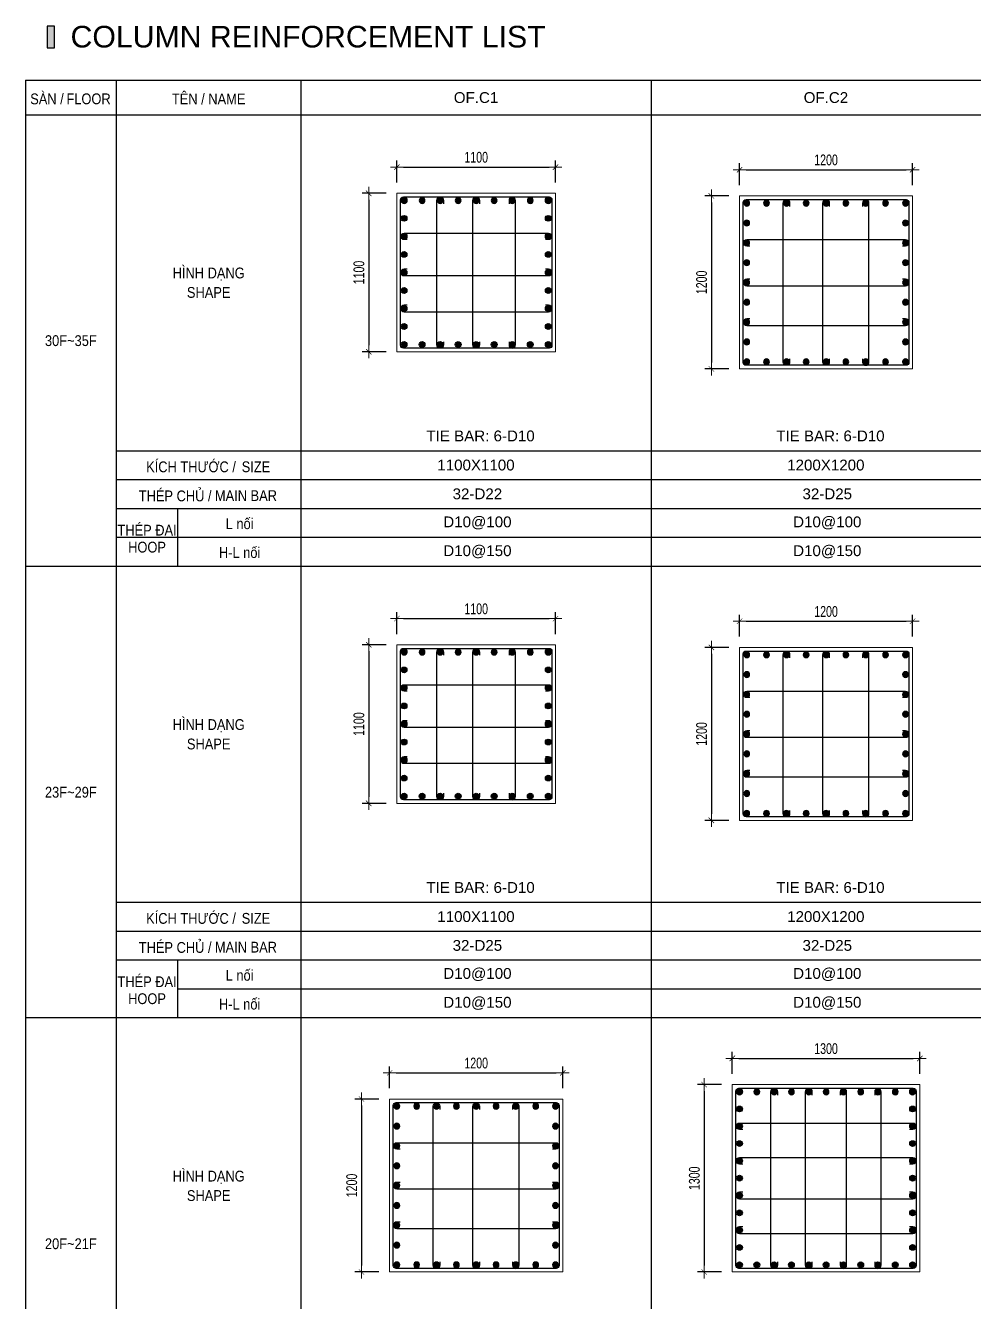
# Model space of a CAD drawing. Header units: millimetres. Extents: x 61878 to 380960, y -19809 to 191918.
# Drawn here: x 309765 to 316345, y 93725 to 102584 of the extents above; entities that cross this region are included whole.
import ezdxf
from ezdxf.enums import TextEntityAlignment as Align

# ---------------------------------------------------------------- set-up
doc = ezdxf.new("R2010")
doc.units = ezdxf.units.MM
doc.linetypes.add('CENTER2', pattern=[1.125, 0.75, -0.125, 0.125, -0.125])
doc.layers.get('Defpoints').update_dxf_attribs({"color": 151, "lineweight": 9})
for name, color, linetype in [('2', 2, 'Continuous'), ('CEN', 1, 'CENTER2'), ('STL', 3, 'Continuous'), ('TIT1', 3, 'Continuous'), ('TXT', 3, 'Continuous')]:
    doc.layers.add(name, color=color, linetype=linetype)
for name, color, linetype, lineweight in [('NDC_S_CONTINUOUS', 3, 'Continuous', 20), ('NDC_S_DIM', 1, 'Continuous', 15), ('NDC_S_VN TEXT', 7, 'Continuous', 20)]:
    doc.layers.add(name, color=color, linetype=linetype, lineweight=lineweight)
doc.styles.add('ARIAL', font='arial.ttf', dxfattribs={"width": 0.8})
doc.styles.add('NDC_ARIAL', font='arial.ttf', dxfattribs={"width": 0.85})
doc.styles.add('NDC_DIM', font='', dxfattribs={"width": 0.75})
doc.styles.get('NDC_DIM').set_extended_font_data('Dotum')
doc.dimstyles.new('NDC_dim_30', dxfattribs={"dimscale": 30, "dimtxt": 2.5, "dimasz": 1.5, "dimexe": 1.5, "dimexo": 2.5, "dimgap": 1, "dimtad": 1, "dimdec": 0, "dimzin": 0, "dimdsep": 46, "dimtxsty": 'NDC_DIM', "dimblk": 'DIMMARK', "dimcen": 0.09, "dimdle": 1.2, "dimclrd": 1, "dimclre": 1, "dimclrt": 3, "dimadec": 0, "dimazin": 0, "dimtfac": 1, "dimtdec": 0, "dimtix": 1, "dimtofl": 0, "dimtmove": 0, "dimatfit": 3, "dimfxl": 8, "dimfxlon": 1, "dimtolj": 1, "dimtzin": 0, "dimarcsym": 0})

# ---------------------------------------------------------------- blocks, each defined once
blk = doc.blocks.new('DIMMARK')
at = {"layer": 'NDC_S_DIM', "color": 1}
blk.add_line((-1.5, 0), (1, 0), dxfattribs=at)
at = {"layer": 'NDC_S_DIM', "color": 2, "const_width": 0.1}
blk.add_lwpolyline([(-0.42, -0.42), (0.42, 0.42)], dxfattribs=at)
blk = doc.blocks.new('*D723')
at = {"layer": 'Defpoints', "color": 0, "ltscale": 40, "transparency": 16777216}
for p in [(313489.8, 95318.5), (312289.8, 95136.9), (313489.8, 95136.9)]:
    blk.add_point(p, dxfattribs=at)
at = {"layer": 'NDC_S_DIM', "color": 1, "lineweight": -2, "ltscale": 40, "transparency": 16777216}
for p, q in [((312289.8, 95211.9), (312289.8, 95363.5)), ((313489.8, 95211.9), (313489.8, 95363.5)), ((312334.8, 95318.5), (313444.8, 95318.5))]:
    blk.add_line(p, q, dxfattribs=at)
at = {"layer": 'NDC_S_DIM', "color": 1, "lineweight": -2, "ltscale": 40, "transparency": 16777216, "xscale": 45, "yscale": 45, "zscale": 45, "rotation": 180}
blk.add_blockref('DIMMARK', (312289.8, 95318.5), dxfattribs=at)
at = {"layer": 'NDC_S_DIM', "color": 1, "lineweight": -2, "ltscale": 40, "transparency": 16777216, "xscale": 45, "yscale": 45, "zscale": 45}
blk.add_blockref('DIMMARK', (313489.8, 95318.5), dxfattribs=at)
at = {"layer": 'NDC_S_DIM', "color": 3, "ltscale": 40, "transparency": 16777216, "insert": (312889.8, 95386), "char_height": 75, "attachment_point": 5, "style": 'NDC_DIM'}
blk.add_mtext('\\A1;1200', dxfattribs=at)
blk = doc.blocks.new('*D724')
at = {"layer": 'Defpoints', "color": 0, "ltscale": 40, "transparency": 16777216}
for p in [(312289.8, 95136.9), (312094.4, 93936.9), (312289.8, 93936.9)]:
    blk.add_point(p, dxfattribs=at)
at = {"layer": 'NDC_S_DIM', "color": 1, "lineweight": -2, "ltscale": 40, "transparency": 16777216}
for p, q in [((312214.8, 95136.9), (312049.4, 95136.9)), ((312094.4, 95091.9), (312094.4, 93981.9)), ((312214.8, 93936.9), (312049.4, 93936.9))]:
    blk.add_line(p, q, dxfattribs=at)
at = {"layer": 'NDC_S_DIM', "color": 1, "lineweight": -2, "ltscale": 40, "transparency": 16777216, "xscale": 45, "yscale": 45, "zscale": 45}
for p, rotation in [((312094.4, 95136.9), 90), ((312094.4, 93936.9), 270)]:
    blk.add_blockref('DIMMARK', p, dxfattribs=dict(at, rotation=rotation))
at = {"layer": 'NDC_S_DIM', "color": 3, "ltscale": 40, "transparency": 16777216, "insert": (312026.9, 94536.9), "char_height": 75, "attachment_point": 5, "rotation": 90, "style": 'NDC_DIM'}
blk.add_mtext('\\A1;1200', dxfattribs=at)
blk = doc.blocks.new('8')
at = {"layer": '2'}
blk.add_hatch(color=256, dxfattribs=at).paths.add_polyline_path([(20, 0, 0.386127), (1.9, 19.9), (-1.9, 19.9, 0.386127), (-20, 0, 1)])
blk.add_circle((0, 0), 20, dxfattribs=at)
blk = doc.blocks.new('5')
at = {"layer": 'CEN', "rotation": 180}
blk.add_blockref('8', (0, 0), dxfattribs=at)
blk = doc.blocks.new('*U725')
at = {"layer": 'STL', "xscale": -1, "rotation": 270}
blk.add_blockref('5', (0, 0), dxfattribs=at)
blk = doc.blocks.new('*U726')
at = {"layer": 'NDC_S_DIM', "color": 0, "linetype": 'ByBlock', "lineweight": -2, "transparency": 16777216}
for p in [(306393.8, 95024.2), (306531.3, 95024.2), (306668.9, 95024.2), (306806.4, 95024.2), (306944, 95024.2), (307081.5, 95024.2), (307219.1, 95024.2), (307356.7, 95024.2), (307494.2, 95024.2)]:
    blk.add_blockref('*U725', p, dxfattribs=at)
blk = doc.blocks.new('*U728')
at = {"layer": 'STL', "xscale": -1, "rotation": 270}
blk.add_blockref('5', (0, 0), dxfattribs=at)
blk = doc.blocks.new('*U727')
at = {"layer": 'NDC_S_DIM', "color": 0, "linetype": 'ByBlock', "lineweight": -2, "transparency": 16777216}
for p in [(306393.8, 95024.2), (306531.3, 95024.2), (306668.9, 95024.2), (306806.4, 95024.2), (306944, 95024.2), (307081.5, 95024.2), (307219.1, 95024.2), (307356.7, 95024.2), (307494.2, 95024.2)]:
    blk.add_blockref('*U728', p, dxfattribs=at)
blk = doc.blocks.new('*U730')
at = {"layer": 'STL', "xscale": -1, "rotation": 270}
blk.add_blockref('5', (0, 0), dxfattribs=at)
blk = doc.blocks.new('*U729')
at = {"layer": 'NDC_S_DIM', "color": 0, "linetype": 'ByBlock', "lineweight": -2, "transparency": 16777216}
for p in [(306393.8, 95024.2), (306531.3, 95024.2), (306668.9, 95024.2), (306806.4, 95024.2), (306944, 95024.2), (307081.5, 95024.2), (307219.1, 95024.2), (307356.7, 95024.2), (307494.2, 95024.2)]:
    blk.add_blockref('*U730', p, dxfattribs=at)
blk = doc.blocks.new('*U732')
at = {"layer": 'STL', "xscale": -1, "rotation": 270}
blk.add_blockref('5', (0, 0), dxfattribs=at)
blk = doc.blocks.new('*U731')
at = {"layer": 'NDC_S_DIM', "color": 0, "linetype": 'ByBlock', "lineweight": -2, "transparency": 16777216}
for p in [(306393.8, 95024.2), (306531.3, 95024.2), (306668.9, 95024.2), (306806.4, 95024.2), (306944, 95024.2), (307081.5, 95024.2), (307219.1, 95024.2), (307356.7, 95024.2), (307494.2, 95024.2)]:
    blk.add_blockref('*U732', p, dxfattribs=at)
blk = doc.blocks.new('*D733')
at = {"layer": 'Defpoints', "color": 0, "ltscale": 40, "transparency": 16777216}
for p in [(313439.8, 98469.5), (312339.8, 98287.9), (313439.8, 98287.9)]:
    blk.add_point(p, dxfattribs=at)
at = {"layer": 'NDC_S_DIM', "color": 1, "lineweight": -2, "ltscale": 40, "transparency": 16777216}
for p, q in [((312339.8, 98362.9), (312339.8, 98514.5)), ((313439.8, 98362.9), (313439.8, 98514.5)), ((312384.8, 98469.5), (313394.8, 98469.5))]:
    blk.add_line(p, q, dxfattribs=at)
at = {"layer": 'NDC_S_DIM', "color": 1, "lineweight": -2, "ltscale": 40, "transparency": 16777216, "xscale": 45, "yscale": 45, "zscale": 45, "rotation": 180}
blk.add_blockref('DIMMARK', (312339.8, 98469.5), dxfattribs=at)
at = {"layer": 'NDC_S_DIM', "color": 1, "lineweight": -2, "ltscale": 40, "transparency": 16777216, "xscale": 45, "yscale": 45, "zscale": 45}
blk.add_blockref('DIMMARK', (313439.8, 98469.5), dxfattribs=at)
at = {"layer": 'NDC_S_DIM', "color": 3, "ltscale": 40, "transparency": 16777216, "insert": (312889.8, 98537.1), "char_height": 75, "attachment_point": 5, "style": 'NDC_DIM'}
blk.add_mtext('\\A1;1100', dxfattribs=at)
blk = doc.blocks.new('*D734')
at = {"layer": 'Defpoints', "color": 0, "ltscale": 40, "transparency": 16777216}
for p in [(312339.8, 98287.9), (312144.4, 97187.9), (312339.8, 97187.9)]:
    blk.add_point(p, dxfattribs=at)
at = {"layer": 'NDC_S_DIM', "color": 1, "lineweight": -2, "ltscale": 40, "transparency": 16777216}
for p, q in [((312264.8, 98287.9), (312099.4, 98287.9)), ((312144.4, 98242.9), (312144.4, 97232.9)), ((312264.8, 97187.9), (312099.4, 97187.9))]:
    blk.add_line(p, q, dxfattribs=at)
at = {"layer": 'NDC_S_DIM', "color": 1, "lineweight": -2, "ltscale": 40, "transparency": 16777216, "xscale": 45, "yscale": 45, "zscale": 45}
for p, rotation in [((312144.4, 98287.9), 90), ((312144.4, 97187.9), 270)]:
    blk.add_blockref('DIMMARK', p, dxfattribs=dict(at, rotation=rotation))
at = {"layer": 'NDC_S_DIM', "color": 3, "ltscale": 40, "transparency": 16777216, "insert": (312076.9, 97737.9), "char_height": 75, "attachment_point": 5, "rotation": 90, "style": 'NDC_DIM'}
blk.add_mtext('\\A1;1100', dxfattribs=at)
blk = doc.blocks.new('*U735')
at = {"layer": 'STL', "xscale": -1, "rotation": 270}
blk.add_blockref('5', (0, 0), dxfattribs=at)
blk = doc.blocks.new('*U736')
at = {"layer": 'NDC_S_DIM', "color": 0, "linetype": 'ByBlock', "lineweight": -2, "transparency": 16777216}
for p in [(306493.8, 98119.1), (306618.8, 98119.1), (306743.9, 98119.1), (306868.9, 98119.1), (306994, 98119.1), (307119, 98119.1), (307244.1, 98119.1), (307369.2, 98119.1), (307494.2, 98119.1)]:
    blk.add_blockref('*U735', p, dxfattribs=at)
blk = doc.blocks.new('*U737')
at = {"layer": 'STL', "xscale": -1, "rotation": 270}
blk.add_blockref('5', (0, 0), dxfattribs=at)
blk = doc.blocks.new('*U738')
at = {"layer": 'NDC_S_DIM', "color": 0, "linetype": 'ByBlock', "lineweight": -2, "transparency": 16777216}
for p in [(306493.8, 98119.1), (306618.8, 98119.1), (306743.9, 98119.1), (306868.9, 98119.1), (306994, 98119.1), (307119, 98119.1), (307244.1, 98119.1), (307369.2, 98119.1), (307494.2, 98119.1)]:
    blk.add_blockref('*U737', p, dxfattribs=at)
blk = doc.blocks.new('*U739')
at = {"layer": 'STL', "xscale": -1, "rotation": 270}
blk.add_blockref('5', (0, 0), dxfattribs=at)
blk = doc.blocks.new('*U740')
at = {"layer": 'NDC_S_DIM', "color": 0, "linetype": 'ByBlock', "lineweight": -2, "transparency": 16777216}
for p in [(306493.8, 98119.1), (306618.8, 98119.1), (306743.9, 98119.1), (306868.9, 98119.1), (306994, 98119.1), (307119, 98119.1), (307244.1, 98119.1), (307369.2, 98119.1), (307494.2, 98119.1)]:
    blk.add_blockref('*U739', p, dxfattribs=at)
blk = doc.blocks.new('*U741')
at = {"layer": 'STL', "xscale": -1, "rotation": 270}
blk.add_blockref('5', (0, 0), dxfattribs=at)
blk = doc.blocks.new('*U742')
at = {"layer": 'NDC_S_DIM', "color": 0, "linetype": 'ByBlock', "lineweight": -2, "transparency": 16777216}
for p in [(306493.8, 98119.1), (306618.8, 98119.1), (306743.9, 98119.1), (306868.9, 98119.1), (306994, 98119.1), (307119, 98119.1), (307244.1, 98119.1), (307369.2, 98119.1), (307494.2, 98119.1)]:
    blk.add_blockref('*U741', p, dxfattribs=at)
blk = doc.blocks.new('*D751')
at = {"layer": 'Defpoints', "color": 0, "ltscale": 40, "transparency": 16777216}
for p in [(313439.8, 101602.2), (312339.8, 101420.6), (313439.8, 101420.6)]:
    blk.add_point(p, dxfattribs=at)
at = {"layer": 'NDC_S_DIM', "color": 1, "lineweight": -2, "ltscale": 40, "transparency": 16777216}
for p, q in [((312339.8, 101495.6), (312339.8, 101647.2)), ((313439.8, 101495.6), (313439.8, 101647.2)), ((312384.8, 101602.2), (313394.8, 101602.2))]:
    blk.add_line(p, q, dxfattribs=at)
at = {"layer": 'NDC_S_DIM', "color": 1, "lineweight": -2, "ltscale": 40, "transparency": 16777216, "xscale": 45, "yscale": 45, "zscale": 45, "rotation": 180}
blk.add_blockref('DIMMARK', (312339.8, 101602.2), dxfattribs=at)
at = {"layer": 'NDC_S_DIM', "color": 1, "lineweight": -2, "ltscale": 40, "transparency": 16777216, "xscale": 45, "yscale": 45, "zscale": 45}
blk.add_blockref('DIMMARK', (313439.8, 101602.2), dxfattribs=at)
at = {"layer": 'NDC_S_DIM', "color": 3, "ltscale": 40, "transparency": 16777216, "insert": (312889.8, 101669.8), "char_height": 75, "attachment_point": 5, "style": 'NDC_DIM'}
blk.add_mtext('\\A1;1100', dxfattribs=at)
blk = doc.blocks.new('*D752')
at = {"layer": 'Defpoints', "color": 0, "ltscale": 40, "transparency": 16777216}
for p in [(312339.8, 101420.6), (312144.4, 100320.6), (312339.8, 100320.6)]:
    blk.add_point(p, dxfattribs=at)
at = {"layer": 'NDC_S_DIM', "color": 1, "lineweight": -2, "ltscale": 40, "transparency": 16777216}
for p, q in [((312264.8, 101420.6), (312099.4, 101420.6)), ((312144.4, 101375.6), (312144.4, 100365.6)), ((312264.8, 100320.6), (312099.4, 100320.6))]:
    blk.add_line(p, q, dxfattribs=at)
at = {"layer": 'NDC_S_DIM', "color": 1, "lineweight": -2, "ltscale": 40, "transparency": 16777216, "xscale": 45, "yscale": 45, "zscale": 45}
for p, rotation in [((312144.4, 101420.6), 90), ((312144.4, 100320.6), 270)]:
    blk.add_blockref('DIMMARK', p, dxfattribs=dict(at, rotation=rotation))
at = {"layer": 'NDC_S_DIM', "color": 3, "ltscale": 40, "transparency": 16777216, "insert": (312076.9, 100870.6), "char_height": 75, "attachment_point": 5, "rotation": 90, "style": 'NDC_DIM'}
blk.add_mtext('\\A1;1100', dxfattribs=at)
blk = doc.blocks.new('*U745')
at = {"layer": 'STL', "xscale": -1, "rotation": 270}
blk.add_blockref('5', (0, 0), dxfattribs=at)
blk = doc.blocks.new('*U746')
at = {"layer": 'NDC_S_DIM', "color": 0, "linetype": 'ByBlock', "lineweight": -2, "transparency": 16777216}
for p in [(306493.8, 98119.1), (306618.8, 98119.1), (306743.9, 98119.1), (306868.9, 98119.1), (306994, 98119.1), (307119, 98119.1), (307244.1, 98119.1), (307369.2, 98119.1), (307494.2, 98119.1)]:
    blk.add_blockref('*U745', p, dxfattribs=at)
blk = doc.blocks.new('*U747')
at = {"layer": 'STL', "xscale": -1, "rotation": 270}
blk.add_blockref('5', (0, 0), dxfattribs=at)
blk = doc.blocks.new('*U748')
at = {"layer": 'NDC_S_DIM', "color": 0, "linetype": 'ByBlock', "lineweight": -2, "transparency": 16777216}
for p in [(306493.8, 98119.1), (306618.8, 98119.1), (306743.9, 98119.1), (306868.9, 98119.1), (306994, 98119.1), (307119, 98119.1), (307244.1, 98119.1), (307369.2, 98119.1), (307494.2, 98119.1)]:
    blk.add_blockref('*U747', p, dxfattribs=at)
blk = doc.blocks.new('*U749')
at = {"layer": 'STL', "xscale": -1, "rotation": 270}
blk.add_blockref('5', (0, 0), dxfattribs=at)
blk = doc.blocks.new('*U750')
at = {"layer": 'NDC_S_DIM', "color": 0, "linetype": 'ByBlock', "lineweight": -2, "transparency": 16777216}
for p in [(306493.8, 98119.1), (306618.8, 98119.1), (306743.9, 98119.1), (306868.9, 98119.1), (306994, 98119.1), (307119, 98119.1), (307244.1, 98119.1), (307369.2, 98119.1), (307494.2, 98119.1)]:
    blk.add_blockref('*U749', p, dxfattribs=at)
blk = doc.blocks.new('*U743')
at = {"layer": 'STL', "xscale": -1, "rotation": 270}
blk.add_blockref('5', (0, 0), dxfattribs=at)
blk = doc.blocks.new('*U744')
at = {"layer": 'NDC_S_DIM', "color": 0, "linetype": 'ByBlock', "lineweight": -2, "transparency": 16777216}
for p in [(306493.8, 98119.1), (306618.8, 98119.1), (306743.9, 98119.1), (306868.9, 98119.1), (306994, 98119.1), (307119, 98119.1), (307244.1, 98119.1), (307369.2, 98119.1), (307494.2, 98119.1)]:
    blk.add_blockref('*U743', p, dxfattribs=at)
blk = doc.blocks.new('*D811')
at = {"layer": 'Defpoints', "color": 0, "ltscale": 40, "transparency": 16777216}
for p in [(315965.9, 95418.5), (314665.9, 95236.9), (315965.9, 95236.9)]:
    blk.add_point(p, dxfattribs=at)
at = {"layer": 'NDC_S_DIM', "color": 1, "lineweight": -2, "ltscale": 40, "transparency": 16777216}
for p, q in [((314665.9, 95311.9), (314665.9, 95463.5)), ((314710.9, 95418.5), (315920.9, 95418.5)), ((315965.9, 95311.9), (315965.9, 95463.5))]:
    blk.add_line(p, q, dxfattribs=at)
at = {"layer": 'NDC_S_DIM', "color": 1, "lineweight": -2, "ltscale": 40, "transparency": 16777216, "xscale": 45, "yscale": 45, "zscale": 45, "rotation": 180}
blk.add_blockref('DIMMARK', (314665.9, 95418.5), dxfattribs=at)
at = {"layer": 'NDC_S_DIM', "color": 1, "lineweight": -2, "ltscale": 40, "transparency": 16777216, "xscale": 45, "yscale": 45, "zscale": 45}
blk.add_blockref('DIMMARK', (315965.9, 95418.5), dxfattribs=at)
at = {"layer": 'NDC_S_DIM', "color": 3, "ltscale": 40, "transparency": 16777216, "insert": (315315.9, 95486), "char_height": 75, "attachment_point": 5, "style": 'NDC_DIM'}
blk.add_mtext('\\A1;1300', dxfattribs=at)
blk = doc.blocks.new('*D812')
at = {"layer": 'Defpoints', "color": 0, "ltscale": 40, "transparency": 16777216}
for p in [(314665.9, 95236.9), (314470.5, 93936.9), (314665.9, 93936.9)]:
    blk.add_point(p, dxfattribs=at)
at = {"layer": 'NDC_S_DIM', "color": 1, "lineweight": -2, "ltscale": 40, "transparency": 16777216}
for p, q in [((314590.9, 95236.9), (314425.5, 95236.9)), ((314470.5, 95191.9), (314470.5, 93981.9)), ((314590.9, 93936.9), (314425.5, 93936.9))]:
    blk.add_line(p, q, dxfattribs=at)
at = {"layer": 'NDC_S_DIM', "color": 1, "lineweight": -2, "ltscale": 40, "transparency": 16777216, "xscale": 45, "yscale": 45, "zscale": 45}
for p, rotation in [((314470.5, 95236.9), 90), ((314470.5, 93936.9), 270)]:
    blk.add_blockref('DIMMARK', p, dxfattribs=dict(at, rotation=rotation))
at = {"layer": 'NDC_S_DIM', "color": 3, "ltscale": 40, "transparency": 16777216, "insert": (314403, 94586.9), "char_height": 75, "attachment_point": 5, "rotation": 90, "style": 'NDC_DIM'}
blk.add_mtext('\\A1;1300', dxfattribs=at)
blk = doc.blocks.new('*U813')
at = {"layer": 'STL', "xscale": -1, "rotation": 270}
blk.add_blockref('5', (0, 0), dxfattribs=at)
blk = doc.blocks.new('*U814')
at = {"layer": 'NDC_S_DIM', "color": 0, "linetype": 'ByBlock', "lineweight": -2, "transparency": 16777216}
for p in [(308919.8, 95186.4), (309039.9, 95186.4), (309159.9, 95186.4), (309280, 95186.4), (309400, 95186.4), (309520.1, 95186.4), (309640.1, 95186.4), (309760.2, 95186.4), (309880.2, 95186.4), (310000.3, 95186.4), (310120.3, 95186.4)]:
    blk.add_blockref('*U813', p, dxfattribs=at)
blk = doc.blocks.new('*U815')
at = {"layer": 'STL', "xscale": -1, "rotation": 270}
blk.add_blockref('5', (0, 0), dxfattribs=at)
blk = doc.blocks.new('*U816')
at = {"layer": 'NDC_S_DIM', "color": 0, "linetype": 'ByBlock', "lineweight": -2, "transparency": 16777216}
for p in [(308919.8, 95186.4), (309039.9, 95186.4), (309159.9, 95186.4), (309280, 95186.4), (309400, 95186.4), (309520.1, 95186.4), (309640.1, 95186.4), (309760.2, 95186.4), (309880.2, 95186.4), (310000.3, 95186.4), (310120.3, 95186.4)]:
    blk.add_blockref('*U815', p, dxfattribs=at)
blk = doc.blocks.new('*U817')
at = {"layer": 'STL', "xscale": -1, "rotation": 270}
blk.add_blockref('5', (0, 0), dxfattribs=at)
blk = doc.blocks.new('*U818')
at = {"layer": 'NDC_S_DIM', "color": 0, "linetype": 'ByBlock', "lineweight": -2, "transparency": 16777216}
for p in [(308919.8, 95186.4), (309039.9, 95186.4), (309159.9, 95186.4), (309280, 95186.4), (309400, 95186.4), (309520.1, 95186.4), (309640.1, 95186.4), (309760.2, 95186.4), (309880.2, 95186.4), (310000.3, 95186.4), (310120.3, 95186.4)]:
    blk.add_blockref('*U817', p, dxfattribs=at)
blk = doc.blocks.new('*U819')
at = {"layer": 'STL', "xscale": -1, "rotation": 270}
blk.add_blockref('5', (0, 0), dxfattribs=at)
blk = doc.blocks.new('*U820')
at = {"layer": 'NDC_S_DIM', "color": 0, "linetype": 'ByBlock', "lineweight": -2, "transparency": 16777216}
for p in [(308919.8, 95186.4), (309039.9, 95186.4), (309159.9, 95186.4), (309280, 95186.4), (309400, 95186.4), (309520.1, 95186.4), (309640.1, 95186.4), (309760.2, 95186.4), (309880.2, 95186.4), (310000.3, 95186.4), (310120.3, 95186.4)]:
    blk.add_blockref('*U819', p, dxfattribs=at)
blk = doc.blocks.new('*D829')
at = {"layer": 'Defpoints', "color": 0, "ltscale": 40, "transparency": 16777216}
for p in [(315915.9, 98451.2), (314715.9, 98269.6), (315915.9, 98269.6)]:
    blk.add_point(p, dxfattribs=at)
at = {"layer": 'NDC_S_DIM', "color": 1, "lineweight": -2, "ltscale": 40, "transparency": 16777216}
for p, q in [((314715.9, 98344.6), (314715.9, 98496.2)), ((314760.9, 98451.2), (315870.9, 98451.2)), ((315915.9, 98344.6), (315915.9, 98496.2))]:
    blk.add_line(p, q, dxfattribs=at)
at = {"layer": 'NDC_S_DIM', "color": 1, "lineweight": -2, "ltscale": 40, "transparency": 16777216, "xscale": 45, "yscale": 45, "zscale": 45, "rotation": 180}
blk.add_blockref('DIMMARK', (314715.9, 98451.2), dxfattribs=at)
at = {"layer": 'NDC_S_DIM', "color": 1, "lineweight": -2, "ltscale": 40, "transparency": 16777216, "xscale": 45, "yscale": 45, "zscale": 45}
blk.add_blockref('DIMMARK', (315915.9, 98451.2), dxfattribs=at)
at = {"layer": 'NDC_S_DIM', "color": 3, "ltscale": 40, "transparency": 16777216, "insert": (315315.9, 98518.7), "char_height": 75, "attachment_point": 5, "style": 'NDC_DIM'}
blk.add_mtext('\\A1;1200', dxfattribs=at)
blk = doc.blocks.new('*D830')
at = {"layer": 'Defpoints', "color": 0, "ltscale": 40, "transparency": 16777216}
for p in [(314715.9, 98269.6), (314520.5, 97069.6), (314715.9, 97069.6)]:
    blk.add_point(p, dxfattribs=at)
at = {"layer": 'NDC_S_DIM', "color": 1, "lineweight": -2, "ltscale": 40, "transparency": 16777216}
for p, q in [((314640.9, 98269.6), (314475.5, 98269.6)), ((314520.5, 98224.6), (314520.5, 97114.6)), ((314640.9, 97069.6), (314475.5, 97069.6))]:
    blk.add_line(p, q, dxfattribs=at)
at = {"layer": 'NDC_S_DIM', "color": 1, "lineweight": -2, "ltscale": 40, "transparency": 16777216, "xscale": 45, "yscale": 45, "zscale": 45}
for p, rotation in [((314520.5, 98269.6), 90), ((314520.5, 97069.6), 270)]:
    blk.add_blockref('DIMMARK', p, dxfattribs=dict(at, rotation=rotation))
at = {"layer": 'NDC_S_DIM', "color": 3, "ltscale": 40, "transparency": 16777216, "insert": (314453, 97669.6), "char_height": 75, "attachment_point": 5, "rotation": 90, "style": 'NDC_DIM'}
blk.add_mtext('\\A1;1200', dxfattribs=at)
blk = doc.blocks.new('*U828')
at = {"layer": 'STL', "xscale": -1, "rotation": 270}
blk.add_blockref('5', (0, 0), dxfattribs=at)
blk = doc.blocks.new('*U822')
at = {"layer": 'NDC_S_DIM', "color": 0, "linetype": 'ByBlock', "lineweight": -2, "transparency": 16777216}
for p in [(306393.8, 95024.2), (306531.3, 95024.2), (306668.9, 95024.2), (306806.4, 95024.2), (306944, 95024.2), (307081.5, 95024.2), (307219.1, 95024.2), (307356.7, 95024.2), (307494.2, 95024.2)]:
    blk.add_blockref('*U828', p, dxfattribs=at)
blk = doc.blocks.new('*U824')
at = {"layer": 'STL', "xscale": -1, "rotation": 270}
blk.add_blockref('5', (0, 0), dxfattribs=at)
blk = doc.blocks.new('*U823')
at = {"layer": 'NDC_S_DIM', "color": 0, "linetype": 'ByBlock', "lineweight": -2, "transparency": 16777216}
for p in [(306393.8, 95024.2), (306531.3, 95024.2), (306668.9, 95024.2), (306806.4, 95024.2), (306944, 95024.2), (307081.5, 95024.2), (307219.1, 95024.2), (307356.7, 95024.2), (307494.2, 95024.2)]:
    blk.add_blockref('*U824', p, dxfattribs=at)
blk = doc.blocks.new('*U826')
at = {"layer": 'STL', "xscale": -1, "rotation": 270}
blk.add_blockref('5', (0, 0), dxfattribs=at)
blk = doc.blocks.new('*U825')
at = {"layer": 'NDC_S_DIM', "color": 0, "linetype": 'ByBlock', "lineweight": -2, "transparency": 16777216}
for p in [(306393.8, 95024.2), (306531.3, 95024.2), (306668.9, 95024.2), (306806.4, 95024.2), (306944, 95024.2), (307081.5, 95024.2), (307219.1, 95024.2), (307356.7, 95024.2), (307494.2, 95024.2)]:
    blk.add_blockref('*U826', p, dxfattribs=at)
blk = doc.blocks.new('*U821')
at = {"layer": 'STL', "xscale": -1, "rotation": 270}
blk.add_blockref('5', (0, 0), dxfattribs=at)
blk = doc.blocks.new('*U827')
at = {"layer": 'NDC_S_DIM', "color": 0, "linetype": 'ByBlock', "lineweight": -2, "transparency": 16777216}
for p in [(306393.8, 95024.2), (306531.3, 95024.2), (306668.9, 95024.2), (306806.4, 95024.2), (306944, 95024.2), (307081.5, 95024.2), (307219.1, 95024.2), (307356.7, 95024.2), (307494.2, 95024.2)]:
    blk.add_blockref('*U821', p, dxfattribs=at)
blk = doc.blocks.new('*D839')
at = {"layer": 'Defpoints', "color": 0, "ltscale": 40, "transparency": 16777216}
for p in [(315915.9, 101583.9), (314715.9, 101402.3), (315915.9, 101402.3)]:
    blk.add_point(p, dxfattribs=at)
at = {"layer": 'NDC_S_DIM', "color": 1, "lineweight": -2, "ltscale": 40, "transparency": 16777216}
for p, q in [((314715.9, 101477.3), (314715.9, 101628.9)), ((315915.9, 101477.3), (315915.9, 101628.9)), ((314760.9, 101583.9), (315870.9, 101583.9))]:
    blk.add_line(p, q, dxfattribs=at)
at = {"layer": 'NDC_S_DIM', "color": 1, "lineweight": -2, "ltscale": 40, "transparency": 16777216, "xscale": 45, "yscale": 45, "zscale": 45, "rotation": 180}
blk.add_blockref('DIMMARK', (314715.9, 101583.9), dxfattribs=at)
at = {"layer": 'NDC_S_DIM', "color": 1, "lineweight": -2, "ltscale": 40, "transparency": 16777216, "xscale": 45, "yscale": 45, "zscale": 45}
blk.add_blockref('DIMMARK', (315915.9, 101583.9), dxfattribs=at)
at = {"layer": 'NDC_S_DIM', "color": 3, "ltscale": 40, "transparency": 16777216, "insert": (315315.9, 101651.4), "char_height": 75, "attachment_point": 5, "style": 'NDC_DIM'}
blk.add_mtext('\\A1;1200', dxfattribs=at)
blk = doc.blocks.new('*D840')
at = {"layer": 'Defpoints', "color": 0, "ltscale": 40, "transparency": 16777216}
for p in [(314715.9, 101402.3), (314520.5, 100202.3), (314715.9, 100202.3)]:
    blk.add_point(p, dxfattribs=at)
at = {"layer": 'NDC_S_DIM', "color": 1, "lineweight": -2, "ltscale": 40, "transparency": 16777216}
for p, q in [((314640.9, 101402.3), (314475.5, 101402.3)), ((314520.5, 101357.3), (314520.5, 100247.3)), ((314640.9, 100202.3), (314475.5, 100202.3))]:
    blk.add_line(p, q, dxfattribs=at)
at = {"layer": 'NDC_S_DIM', "color": 1, "lineweight": -2, "ltscale": 40, "transparency": 16777216, "xscale": 45, "yscale": 45, "zscale": 45}
for p, rotation in [((314520.5, 101402.3), 90), ((314520.5, 100202.3), 270)]:
    blk.add_blockref('DIMMARK', p, dxfattribs=dict(at, rotation=rotation))
at = {"layer": 'NDC_S_DIM', "color": 3, "ltscale": 40, "transparency": 16777216, "insert": (314453, 100802.3), "char_height": 75, "attachment_point": 5, "rotation": 90, "style": 'NDC_DIM'}
blk.add_mtext('\\A1;1200', dxfattribs=at)
blk = doc.blocks.new('*U838')
at = {"layer": 'STL', "xscale": -1, "rotation": 270}
blk.add_blockref('5', (0, 0), dxfattribs=at)
blk = doc.blocks.new('*U832')
at = {"layer": 'NDC_S_DIM', "color": 0, "linetype": 'ByBlock', "lineweight": -2, "transparency": 16777216}
for p in [(306393.8, 95024.2), (306531.3, 95024.2), (306668.9, 95024.2), (306806.4, 95024.2), (306944, 95024.2), (307081.5, 95024.2), (307219.1, 95024.2), (307356.7, 95024.2), (307494.2, 95024.2)]:
    blk.add_blockref('*U838', p, dxfattribs=at)
blk = doc.blocks.new('*U834')
at = {"layer": 'STL', "xscale": -1, "rotation": 270}
blk.add_blockref('5', (0, 0), dxfattribs=at)
blk = doc.blocks.new('*U833')
at = {"layer": 'NDC_S_DIM', "color": 0, "linetype": 'ByBlock', "lineweight": -2, "transparency": 16777216}
for p in [(306393.8, 95024.2), (306531.3, 95024.2), (306668.9, 95024.2), (306806.4, 95024.2), (306944, 95024.2), (307081.5, 95024.2), (307219.1, 95024.2), (307356.7, 95024.2), (307494.2, 95024.2)]:
    blk.add_blockref('*U834', p, dxfattribs=at)
blk = doc.blocks.new('*U836')
at = {"layer": 'STL', "xscale": -1, "rotation": 270}
blk.add_blockref('5', (0, 0), dxfattribs=at)
blk = doc.blocks.new('*U835')
at = {"layer": 'NDC_S_DIM', "color": 0, "linetype": 'ByBlock', "lineweight": -2, "transparency": 16777216}
for p in [(306393.8, 95024.2), (306531.3, 95024.2), (306668.9, 95024.2), (306806.4, 95024.2), (306944, 95024.2), (307081.5, 95024.2), (307219.1, 95024.2), (307356.7, 95024.2), (307494.2, 95024.2)]:
    blk.add_blockref('*U836', p, dxfattribs=at)
blk = doc.blocks.new('*U831')
at = {"layer": 'STL', "xscale": -1, "rotation": 270}
blk.add_blockref('5', (0, 0), dxfattribs=at)
blk = doc.blocks.new('*U837')
at = {"layer": 'NDC_S_DIM', "color": 0, "linetype": 'ByBlock', "lineweight": -2, "transparency": 16777216}
for p in [(306393.8, 95024.2), (306531.3, 95024.2), (306668.9, 95024.2), (306806.4, 95024.2), (306944, 95024.2), (307081.5, 95024.2), (307219.1, 95024.2), (307356.7, 95024.2), (307494.2, 95024.2)]:
    blk.add_blockref('*U831', p, dxfattribs=at)

msp = doc.modelspace()

# ---------------------------------------------------------------- hatches: boundary and pattern name
at = {"layer": 'TXT'}
msp.add_hatch(color=7, dxfattribs=at).paths.add_polyline_path([(309964.9, 102429.5), (309964.9, 102579.5), (309914.9, 102579.5), (309914.9, 102429.5)])

# ---------------------------------------------------------------- linework, layer by layer
at = {"layer": '2', "lineweight": -2, "ltscale": 1000}
for points in [[(313414.8, 101375.6), (313414.8, 100365.6, -0.414214), (313394.8, 100345.6), (312384.8, 100345.6, -0.414214), (312364.8, 100365.6), (312364.8, 101375.6, -0.414214), (312384.8, 101395.6), (313394.8, 101395.6, -0.414214)], [(315890.9, 101357.3), (315890.9, 100247.3, -0.414214), (315870.9, 100227.3), (314760.9, 100227.3, -0.414214), (314740.9, 100247.3), (314740.9, 101357.3, -0.414214), (314760.9, 101377.3), (315870.9, 101377.3, -0.414214)], [(313414.8, 98242.9), (313414.8, 97232.9, -0.414214), (313394.8, 97212.9), (312384.8, 97212.9, -0.414214), (312364.8, 97232.9), (312364.8, 98242.9, -0.414214), (312384.8, 98262.9), (313394.8, 98262.9, -0.414214)], [(315890.9, 98224.6), (315890.9, 97114.6, -0.414214), (315870.9, 97094.6), (314760.9, 97094.6, -0.414214), (314740.9, 97114.6), (314740.9, 98224.6, -0.414214), (314760.9, 98244.6), (315870.9, 98244.6, -0.414214)], [(315940.9, 95191.9), (315940.9, 93981.9, -0.414214), (315920.9, 93961.9), (314710.9, 93961.9, -0.414214), (314690.9, 93981.9), (314690.9, 95191.9, -0.414214), (314710.9, 95211.9), (315920.9, 95211.9, -0.414214)], [(313464.8, 95091.9), (313464.8, 93981.9, -0.414214), (313444.8, 93961.9), (312334.8, 93961.9, -0.414214), (312314.8, 93981.9), (312314.8, 95091.9, -0.414214), (312334.8, 95111.9), (313444.8, 95111.9, -0.414214)]]:
    msp.add_lwpolyline(points, format="xyb", close=True, dxfattribs=at)
at = {"layer": '2'}
for points in [[(312662.2, 100390.3), (312662.2, 100368.1, -1), (312617.2, 100368.1), (312617.2, 101370.1, -1), (312662.2, 101370.1), (312662.2, 101348)], [(312912.3, 100390.3), (312912.3, 100368.1, -1), (312867.3, 100368.1), (312867.3, 101370.1, -1), (312912.3, 101370.1), (312912.3, 101348)], [(313117.4, 100390.3), (313117.4, 100368.1, 1), (313162.4, 100368.1), (313162.4, 101370.1, 1), (313117.4, 101370.1), (313117.4, 101348)], [(315063.3, 100271.9), (315063.3, 100249.8, -1), (315018.3, 100249.8), (315018.3, 101351.8, -1), (315063.3, 101351.8), (315063.3, 101329.6)], [(315338.4, 100271.9), (315338.4, 100249.8, -1), (315293.4, 100249.8), (315293.4, 101351.8, -1), (315338.4, 101351.8), (315338.4, 101329.6)], [(315568.5, 100271.9), (315568.5, 100249.8, 1), (315613.5, 100249.8), (315613.5, 101351.8, 1), (315568.5, 101351.8), (315568.5, 101329.6)], [(312411.7, 101099), (312389.6, 101099, -1), (312389.6, 101144), (313391.6, 101144, -1), (313391.6, 101099), (313369.5, 101099)], [(314787.8, 101054.2), (314765.7, 101054.2, -1), (314765.7, 101099.2), (315867.7, 101099.2, -1), (315867.7, 101054.2), (315845.6, 101054.2)], [(312411.7, 100893.9), (312389.6, 100893.9, 1), (312389.6, 100848.9), (313391.6, 100848.9, 1), (313391.6, 100893.9), (313369.5, 100893.9)], [(314787.8, 100824.1), (314765.7, 100824.1, 1), (314765.7, 100779), (315867.7, 100779, 1), (315867.7, 100824.1), (315845.6, 100824.1)], [(312411.7, 100643.8), (312389.6, 100643.8, 1), (312389.6, 100598.7), (313391.6, 100598.7, 1), (313391.6, 100643.8), (313369.5, 100643.8)], [(314787.8, 100548.9), (314765.7, 100548.9, 1), (314765.7, 100503.9), (315867.7, 100503.9, 1), (315867.7, 100548.9), (315845.6, 100548.9)], [(312662.2, 97257.6), (312662.2, 97235.4, -1), (312617.2, 97235.4), (312617.2, 98237.4, -1), (312662.2, 98237.4), (312662.2, 98215.3)], [(312912.3, 97257.6), (312912.3, 97235.4, -1), (312867.3, 97235.4), (312867.3, 98237.4, -1), (312912.3, 98237.4), (312912.3, 98215.3)], [(313117.4, 97257.6), (313117.4, 97235.4, 1), (313162.4, 97235.4), (313162.4, 98237.4, 1), (313117.4, 98237.4), (313117.4, 98215.3)], [(315063.3, 97139.2), (315063.3, 97117.1, -1), (315018.3, 97117.1), (315018.3, 98219.1, -1), (315063.3, 98219.1), (315063.3, 98196.9)], [(315338.4, 97139.2), (315338.4, 97117.1, -1), (315293.4, 97117.1), (315293.4, 98219.1, -1), (315338.4, 98219.1), (315338.4, 98196.9)], [(315568.5, 97139.2), (315568.5, 97117.1, 1), (315613.5, 97117.1), (315613.5, 98219.1, 1), (315568.5, 98219.1), (315568.5, 98196.9)], [(312411.7, 97966.3), (312389.6, 97966.3, -1), (312389.6, 98011.3), (313391.6, 98011.3, -1), (313391.6, 97966.3), (313369.5, 97966.3)], [(314787.8, 97921.5), (314765.7, 97921.5, -1), (314765.7, 97966.5), (315867.7, 97966.5, -1), (315867.7, 97921.5), (315845.6, 97921.5)], [(312411.7, 97761.2), (312389.6, 97761.2, 1), (312389.6, 97716.2), (313391.6, 97716.2, 1), (313391.6, 97761.2), (313369.5, 97761.2)], [(314787.8, 97691.4), (314765.7, 97691.4, 1), (314765.7, 97646.3), (315867.7, 97646.3, 1), (315867.7, 97691.4), (315845.6, 97691.4)], [(312411.7, 97511.1), (312389.6, 97511.1, 1), (312389.6, 97466), (313391.6, 97466, 1), (313391.6, 97511.1), (313369.5, 97511.1)], [(314787.8, 97416.2), (314765.7, 97416.2, 1), (314765.7, 97371.2), (315867.7, 97371.2, 1), (315867.7, 97416.2), (315845.6, 97416.2)], [(314978.3, 94006.5), (314978.3, 93984.4, -1), (314933.2, 93984.4), (314933.2, 95186.4, -1), (314978.3, 95186.4), (314978.3, 95164.2)], [(315218.4, 94006.5), (315218.4, 93984.4, -1), (315173.3, 93984.4), (315173.3, 95186.4, -1), (315218.4, 95186.4), (315218.4, 95164.2)], [(315413.4, 94006.5), (315413.4, 93984.4, 1), (315458.4, 93984.4), (315458.4, 95186.4, 1), (315413.4, 95186.4), (315413.4, 95164.2)], [(315653.5, 94006.5), (315653.5, 93984.4, 1), (315698.5, 93984.4), (315698.5, 95186.4, 1), (315653.5, 95186.4), (315653.5, 95164.2)], [(312637.2, 94006.5), (312637.2, 93984.4, -1), (312592.2, 93984.4), (312592.2, 95086.4, -1), (312637.2, 95086.4), (312637.2, 95064.2)], [(312912.3, 94006.5), (312912.3, 93984.4, -1), (312867.3, 93984.4), (312867.3, 95086.4, -1), (312912.3, 95086.4), (312912.3, 95064.2)], [(313142.4, 94006.5), (313142.4, 93984.4, 1), (313187.4, 93984.4), (313187.4, 95086.4, 1), (313142.4, 95086.4), (313142.4, 95064.2)], [(314737.8, 94925.2), (314715.7, 94925.2, -1), (314715.7, 94970.3), (315917.7, 94970.3, -1), (315917.7, 94925.2), (315895.6, 94925.2)], [(312361.7, 94788.8), (312339.6, 94788.8, -1), (312339.6, 94833.8), (313441.6, 94833.8, -1), (313441.6, 94788.8), (313419.5, 94788.8)], [(314737.8, 94685.1), (314715.7, 94685.1, -1), (314715.7, 94730.2), (315917.7, 94730.2, -1), (315917.7, 94685.1), (315895.6, 94685.1)], [(312361.7, 94558.7), (312339.6, 94558.7, 1), (312339.6, 94513.6), (313441.6, 94513.6, 1), (313441.6, 94558.7), (313419.5, 94558.7)], [(314737.8, 94490.1), (314715.7, 94490.1, 1), (314715.7, 94445.1), (315917.7, 94445.1, 1), (315917.7, 94490.1), (315895.6, 94490.1)], [(312361.7, 94283.5), (312339.6, 94283.5, 1), (312339.6, 94238.5), (313441.6, 94238.5, 1), (313441.6, 94283.5), (313419.5, 94283.5)], [(314737.8, 94250), (314715.7, 94250, 1), (314715.7, 94205), (315917.7, 94205, 1), (315917.7, 94250), (315895.6, 94250)]]:
    msp.add_lwpolyline(points, format="xyb", dxfattribs=at)
at = {"layer": 'NDC_S_CONTINUOUS', "ltscale": 70}
for points in [[(313439.8, 101420.6), (313439.8, 100320.6), (312339.8, 100320.6), (312339.8, 101420.6), (313439.8, 101420.6)], [(315915.9, 101402.3), (315915.9, 100202.3), (314715.9, 100202.3), (314715.9, 101402.3), (315915.9, 101402.3)], [(313439.8, 98287.9), (313439.8, 97187.9), (312339.8, 97187.9), (312339.8, 98287.9), (313439.8, 98287.9)], [(315915.9, 98269.6), (315915.9, 97069.6), (314715.9, 97069.6), (314715.9, 98269.6), (315915.9, 98269.6)], [(315965.9, 95236.9), (315965.9, 93936.9), (314665.9, 93936.9), (314665.9, 95236.9), (315965.9, 95236.9)], [(313489.8, 95136.9), (313489.8, 93936.9), (312289.8, 93936.9), (312289.8, 95136.9), (313489.8, 95136.9)]]:
    msp.add_lwpolyline(points, dxfattribs=at)
at = {"layer": 'TIT1', "color": 2}
msp.add_line((309764.9, 102204.5), (323807.2, 102204.5), dxfattribs=at)
at = {"layer": 'TIT1'}
for p, q in [((309764.9, 102204.5), (309764.9, 86304.5)), ((310392.8, 102204.5), (310392.8, 86304.5)), ((311676.7, 86304.5), (311676.7, 102204.5)), ((314102.8, 102204.5), (314102.8, 86304.5)), ((309764.9, 101964.5), (323807.2, 101964.5)), ((323807.2, 98831.8), (309764.9, 98831.8)), ((323807.2, 95699.1), (309764.9, 95699.1))]:
    msp.add_line(p, q, dxfattribs=at)
at = {"layer": 'TIT1', "color": 8}
for p, q in [((323807.2, 99631.8), (310392.8, 99631.8)), ((323807.2, 99431.8), (310392.8, 99431.8)), ((323807.2, 99231.8), (310392.8, 99231.8)), ((310822, 98831.8), (310822, 99231.8)), ((323807.2, 99031.8), (310392.8, 99031.8)), ((323807.2, 96499.1), (310392.8, 96499.1)), ((323807.2, 96299.1), (310392.8, 96299.1)), ((323807.2, 96099.1), (310392.8, 96099.1)), ((310822, 95699.1), (310822, 96099.1)), ((323807.2, 95899.1), (310822, 95899.1))]:
    msp.add_line(p, q, dxfattribs=at)
at = {"layer": 'TXT', "color": 7}
msp.add_lwpolyline([(309964.9, 102429.5), (309964.9, 102579.5), (309914.9, 102579.5), (309914.9, 102429.5)], close=True, dxfattribs=at)
msp.add_lwpolyline([(309964.9, 102429.5), (309964.9, 102579.5), (309914.9, 102579.5), (309914.9, 102429.5)], close=True, dxfattribs=at)

# ---------------------------------------------------------------- block references
at = {"layer": 'NDC_S_DIM', "xscale": -1}
for name, p, rotation in [('*U750', (214270.5, -206122.6), 270), ('*U744', (215270.9, -206122.6), 270), ('*U748', (5895.8, 198490.2), 180), ('*U740', (214270.5, -209255.3), 270), ('*U742', (215270.9, -209255.3), 270), ('*U738', (5895.8, 195357.5), 180), ('*U818', (219529.3, -214932.5), 270), ('*U820', (220729.7, -214932.5), 270), ('*U816', (5795.8, 189173.8), 180)]:
    msp.add_blockref(name, p, dxfattribs=dict(at, rotation=rotation))
at = {"layer": 'NDC_S_DIM'}
for name, p in [('*U746', (5895.8, 3251.1)), ('*U832', (8371.9, 6327.6)), ('*U833', (8371.9, 5227.1)), ('*U736', (5895.8, 118.4)), ('*U822', (8371.9, 3194.9)), ('*U823', (8371.9, 2094.4)), ('*U814', (5795.8, 0)), ('*U726', (5945.8, 62.2)), ('*U727', (5945.8, -1038.3))]:
    msp.add_blockref(name, p, dxfattribs=at)
at = {"layer": 'NDC_S_DIM', "rotation": 90}
for name, p in [('*U835', (409789.9, -206142.4)), ('*U837', (410890.4, -206142.4)), ('*U825', (409789.9, -209275.1)), ('*U827', (410890.4, -209275.1)), ('*U729', (407363.8, -212407.8)), ('*U731', (408464.3, -212407.8))]:
    msp.add_blockref(name, p, dxfattribs=at)

# ---------------------------------------------------------------- texts
at = {"layer": 'NDC_S_VN TEXT', "style": 'NDC_ARIAL', "width": 0.85}
for s, p in [('SÀN /', (309913.5, 102084.5)), ('HÌNH DẠNG', (311034.8, 100868.9)), ('KÍCH THƯỚC /', (310912.4, 99531.8)), ('THÉP CHỦ /', (310802.3, 99331.8)), ('THÉP ĐAI', (310607.5, 99092.9)), ('HÌNH DẠNG', (311034.8, 97736.2)), ('KÍCH THƯỚC /', (310912.4, 96399.1)), ('THÉP CHỦ /', (310802.3, 96199.1)), ('THÉP ĐAI', (310607.5, 95960.2)), ('HÌNH DẠNG', (311034.8, 94603.5))]:
    msp.add_text(s, height=75, dxfattribs=at).set_placement(p, align=Align.MIDDLE)
at = {"layer": 'TIT1', "style": 'NDC_ARIAL', "width": 0.85}
for s, p in [('FLOOR', (310202, 102075.7)), ('TÊN / NAME', (311034.8, 102084.5)), ('SHAPE', (311034.8, 100732.6)), ('30F~35F', (310078.9, 100398.2)), ('SIZE', (311362.9, 99523)), ('MAIN BAR', (311293.2, 99323)), ('L nối', (311249.4, 99131.8)), ('HOOP', (310607.5, 98965.6)), ('H-L nối', (311249.4, 98931.8)), ('SHAPE', (311034.8, 97599.9)), ('23F~29F', (310078.9, 97265.5)), ('SIZE', (311362.9, 96390.3)), ('MAIN BAR', (311293.2, 96190.3)), ('L nối', (311249.4, 95999.1)), ('HOOP', (310607.5, 95832.9)), ('H-L nối', (311249.4, 95799.1)), ('SHAPE', (311034.8, 94467.2)), ('20F~21F', (310078.9, 94132.8))]:
    msp.add_text(s, height=75, dxfattribs=at).set_placement(p, align=Align.MIDDLE)
at = {"layer": 'TIT1', "color": 2, "style": 'NDC_ARIAL'}
for s, p in [('OF.C1', (312888.8, 102084.5)), ('OF.C2', (315314.9, 102084.5))]:
    msp.add_text(s, height=75, dxfattribs=at).set_placement(p, align=Align.MIDDLE)
at = {"layer": 'TIT1', "style": 'NDC_ARIAL'}
for s, p in [('TIE BAR: 6-D10', (312920.1, 99737.1)), ('TIE BAR: 6-D10', (315346.2, 99737.1)), ('1100X1100', (312888.3, 99535.2)), ('1200X1200', (315314.4, 99535.2)), ('32-D22', (312898.3, 99335.2)), ('32-D25', (315324.4, 99335.2)), ('D10@100', (312898.3, 99135.2)), ('D10@100', (315324.4, 99135.2)), ('D10@150', (312898.3, 98935.2)), ('D10@150', (315324.4, 98935.2)), ('TIE BAR: 6-D10', (312920.1, 96604.4)), ('TIE BAR: 6-D10', (315346.2, 96604.4)), ('1100X1100', (312888.3, 96402.5)), ('1200X1200', (315314.4, 96402.5)), ('32-D25', (312898.3, 96202.5)), ('32-D25', (315324.4, 96202.5)), ('D10@100', (312898.3, 96002.5)), ('D10@100', (315324.4, 96002.5)), ('D10@150', (312898.3, 95802.5)), ('D10@150', (315324.4, 95802.5))]:
    msp.add_text(s, height=75, dxfattribs=at).set_placement(p, align=Align.MIDDLE)
at = {"layer": 'TXT', "color": 3, "style": 'ARIAL'}
msp.add_text('COLUMN REINFORCEMENT LIST', height=150, dxfattribs=at).set_placement((310077.1, 102431.9))

# ---------------------------------------------------------------- dimensions: what is measured, and where the dimension line sits
at = {"layer": 'NDC_S_DIM', "ltscale": 40}
for base, p1, p2, picture, middle in [((313439.8, 101602.2), (312339.8, 101420.6), (313439.8, 101420.6), '*D751', (312889.8, 101669.8)), ((315915.9, 101583.9), (314715.9, 101402.3), (315915.9, 101402.3), '*D839', (315315.9, 101651.4)), ((313439.8, 98469.5), (312339.8, 98287.9), (313439.8, 98287.9), '*D733', (312889.8, 98537.1)), ((315915.9, 98451.2), (314715.9, 98269.6), (315915.9, 98269.6), '*D829', (315315.9, 98518.7)), ((315965.9, 95418.5), (314665.9, 95236.9), (315965.9, 95236.9), '*D811', (315315.9, 95486)), ((313489.8, 95318.5), (312289.8, 95136.9), (313489.8, 95136.9), '*D723', (312889.8, 95386))]:
    dim = msp.add_linear_dim(base=base, p1=p1, p2=p2, dimstyle='NDC_dim_30', dxfattribs=at)
    dim.commit()
    dim.dimension.update_dxf_attribs({"geometry": picture, "text_midpoint": middle})
for base, p1, p2, picture, middle in [((312144.4, 100320.6), (312339.8, 101420.6), (312339.8, 100320.6), '*D752', (312076.9, 100870.6)), ((314520.5, 100202.3), (314715.9, 101402.3), (314715.9, 100202.3), '*D840', (314453, 100802.3)), ((312144.4, 97187.9), (312339.8, 98287.9), (312339.8, 97187.9), '*D734', (312076.9, 97737.9)), ((314520.5, 97069.6), (314715.9, 98269.6), (314715.9, 97069.6), '*D830', (314453, 97669.6)), ((314470.5, 93936.9), (314665.9, 95236.9), (314665.9, 93936.9), '*D812', (314403, 94586.9)), ((312094.4, 93936.9), (312289.8, 95136.9), (312289.8, 93936.9), '*D724', (312026.9, 94536.9))]:
    dim = msp.add_linear_dim(base=base, p1=p1, p2=p2, angle=90, dimstyle='NDC_dim_30', dxfattribs=at)
    dim.commit()
    dim.dimension.update_dxf_attribs({"geometry": picture, "text_midpoint": middle})

doc.saveas('drawing.dxf')
